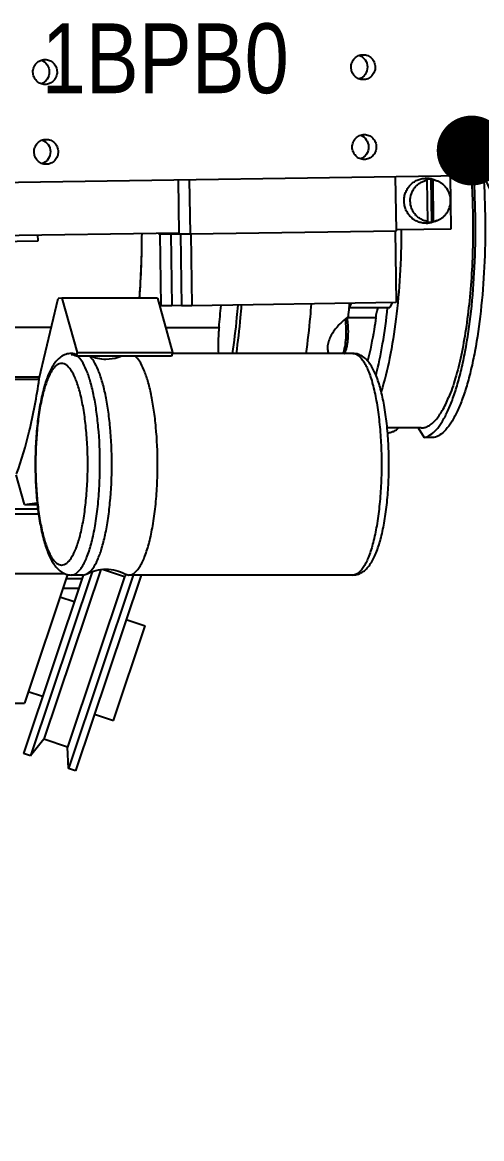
# Model space of a CAD drawing. Header units: millimetres. Extents: x 0 to 841, y 0 to 594.
# Drawn here: x 746.6 to 769.6, y 158.1 to 214 of the extents above; entities that cross this region are included whole.
import ezdxf

# ---------------------------------------------------------------- set-up
doc = ezdxf.new("R2010")
doc.units = ezdxf.units.MM
doc.header["$LTSCALE"] = 46.255
doc.layers.get('0').update_dxf_attribs({"linetype": 'CONTINUOUS'})
doc.layers.add('AXIS', color=7, linetype='CONTINUOUS')
doc.styles.get("Standard").update_dxf_attribs({"font": 'txt', "width": 0.85})
doc.styles.add('TEXTSTYLE_2', font='txt', dxfattribs={"width": 0.85})
doc.dimstyles.get("Standard").update_dxf_attribs({"dimtxt": 3.5, "dimasz": 3.5, "dimexe": 1.5, "dimexo": 1, "dimtad": 1, "dimtxsty": 'STANDARD', "dimcen": 0.09, "dimadec": 0, "dimazin": 0, "dimtol": 1, "dimtp": 0.01, "dimtm": 0.01, "dimtfac": 1, "dimtofl": 0, "dimtmove": 0, "dimatfit": 3, "dimfxl": 1, "dimtolj": 1, "dimarcsym": 0})

msp = doc.modelspace()

# ---------------------------------------------------------------- linework, layer by layer
at = {"color": 7, "linetype": 'CONTINUOUS'}
for p, q in [((741.76, 205.943), (769.769, 206.368)), ((754.443, 203.425), (754.404, 206.135)), ((754.948, 206.143), (754.986, 203.425)), ((765.32, 203.581), (765.282, 206.3)), ((766.865, 206.115), (766.774, 206.146)), ((766.895, 204.044), (766.865, 206.115)), ((767.094, 204.017), (767.064, 206.15)), ((767.064, 206.15), (767.155, 206.119)), ((767.355, 206.07), (767.147, 206.145)), ((767.184, 204.048), (767.155, 206.119)), ((768.06, 203.681), (768.022, 206.341)), ((765.32, 203.639), (768.06, 203.681)), ((766.805, 204.013), (766.895, 204.044)), ((767.184, 204.048), (767.094, 204.017)), ((767.355, 204.093), (767.147, 204.018)), ((740.051, 203.256), (754.442, 203.475)), ((742.539, 203), (747.368, 203.074)), ((747.368, 203.074), (747.364, 203.367)), ((753.41, 203.459), (753.411, 203.424)), ((753.411, 203.424), (753.98, 203.424)), ((753.472, 203.425), (753.523, 199.825)), ((753.979, 203.468), (753.98, 203.424)), ((753.98, 203.424), (754.442, 203.431)), ((754.015, 203.425), (754.066, 199.825)), ((754.443, 203.425), (754.986, 203.425)), ((754.504, 203.425), (754.555, 199.826)), ((754.986, 203.425), (765.32, 203.581)), ((755.021, 203.425), (755.072, 199.826)), ((765.259, 203.58), (765.31, 199.981)), ((747.419, 196.183), (748.384, 200.179)), ((748.567, 200.203), (748.384, 200.179)), ((753.348, 200.203), (748.567, 200.203)), ((748.567, 200.203), (749.324, 197.475)), ((753.348, 200.203), (754.105, 197.475)), ((754.066, 199.825), (753.523, 199.825)), ((754.555, 199.832), (754.066, 199.825)), ((755.072, 199.826), (754.555, 199.826)), ((765.31, 199.981), (755.072, 199.826)), ((762.958, 199.74), (762.97, 199.729)), ((762.97, 199.729), (763.068, 199.947)), ((762.97, 199.729), (764.998, 199.729)), ((765.11, 199.978), (764.998, 199.729)), ((764.291, 199.223), (762.85, 199.223)), ((748.036, 198.737), (740.738, 198.737)), ((753.755, 198.737), (756.435, 198.737)), ((749.324, 197.475), (754.105, 197.475)), ((747.435, 196.248), (740.881, 196.248)), ((740.911, 196.139), (747.431, 196.139)), ((747.431, 196.229), (747.406, 196.229)), ((747.431, 196.139), (747.406, 196.229)), ((766.567, 193.705), (764.856, 193.705)), ((766.41, 193.705), (766.719, 193.222)), ((767.202, 193.222), (766.719, 193.222)), ((746.691, 189.868), (746.279, 191.352)), ((714.364, 189.655), (747.36, 189.655)), ((746.691, 189.868), (747.328, 189.954)), ((746.691, 189.868), (747.337, 189.868)), ((714.328, 189.405), (747.396, 189.405)), ((741.362, 186.405), (748.712, 186.405)), ((749.628, 186.332), (746.638, 177.395)), ((748.847, 186.361), (746.687, 179.905)), ((750.079, 186.499), (746.993, 177.276)), ((750.51, 186.603), (747.666, 178.105)), ((752.133, 186.332), (748.89, 176.641)), ((752.528, 186.332), (749.246, 176.522)), ((749.627, 186.332), (749.835, 186.391)), ((751.708, 186.244), (750.602, 186.614)), ((751.806, 186.365), (751.708, 186.244)), ((751.713, 186.391), (751.921, 186.332)), ((748.778, 186.155), (749.569, 186.155)), ((751.708, 186.244), (748.852, 177.709)), ((749.362, 185.655), (748.611, 185.655)), ((751.784, 184.109), (752.732, 183.792)), ((751.146, 179.05), (752.732, 183.792)), ((715.037, 179.905), (746.687, 179.905)), ((750.198, 179.367), (751.146, 179.05)), ((747.666, 178.105), (746.993, 177.276)), ((748.852, 177.709), (747.666, 178.105)), ((746.993, 177.276), (746.638, 177.395)), ((748.89, 176.641), (748.852, 177.709)), ((749.246, 176.522), (748.89, 176.641))]:
    msp.add_line(p, q, dxfattribs=at)
for centre, radius, start, end in [((766.934, 205.151), 1.007, 90.8748, 99.1481), ((766.792, 205.154), 1.053, 70.2964, 90.8536), ((766.934, 205.152), 1.007, 82.5854, 90.8611), ((767.024, 205.145), 0.983, 70.3166, 82.3237), ((766.934, 205.011), 1.007, 262.5854, 270.8611), ((766.792, 205.01), 1.053, 270.8814, 289.6986), ((766.934, 205.012), 1.007, 270.8748, 279.1481), ((767.024, 205.019), 0.984, 279.4077, 289.6787), ((703.5, 203.658), 49.079, 355.9583, 359.7521), ((703.177, 203.668), 49.402, 356.2989, 359.7421), ((705.984, 203.5), 46.591, 355.9382, 356.2828), ((713.573, 203.219), 43.095, 354.0308, 355.5022), ((749.036, 197.061), 0.371, 88.0084, 89.9996), ((748.885, 196.765), 0.707, 50.8666, 53.8288)]:
    msp.add_arc(centre, radius, start, end, dxfattribs=at)
for points, knots in [([(766.808, 203.957), (766.737, 203.955), (766.594, 203.968), (766.388, 204.029), (766.197, 204.131), (766.03, 204.27), (765.891, 204.439), (765.788, 204.633), (765.723, 204.845), (765.698, 205.065), (765.716, 205.286), (765.775, 205.499), (765.873, 205.696), (766.007, 205.87), (766.171, 206.013), (766.358, 206.121), (766.563, 206.189), (766.705, 206.205), (766.776, 206.206)], [0, 0, 0, 0, 0.061429, 0.123007, 0.184881, 0.247143, 0.309828, 0.372905, 0.436286, 0.499838, 0.563401, 0.626817, 0.689946, 0.752693, 0.815017, 0.876944, 0.938558, 1, 1, 1, 1]), ([(766.895, 204.044), (766.835, 204.052), (766.717, 204.079), (766.55, 204.152), (766.398, 204.254), (766.266, 204.382), (766.158, 204.532), (766.051, 204.756), (765.993, 205.066), (766.043, 205.378), (766.143, 205.604), (766.247, 205.758), (766.375, 205.89), (766.524, 205.996), (766.689, 206.074), (766.806, 206.105), (766.865, 206.115)], [0, 0, 0, 0, 0.061469, 0.123158, 0.18517, 0.247556, 0.310323, 0.37343, 0.499825, 0.626264, 0.689419, 0.752245, 0.814695, 0.876766, 0.938503, 1, 1, 1, 1]), ([(766.719, 193.222), (766.825, 193.245), (767.047, 193.348), (767.341, 193.619), (767.622, 194.006), (767.89, 194.509), (768.141, 195.121), (768.375, 195.837), (768.587, 196.649), (768.846, 197.888), (769.091, 199.598), (769.26, 201.784), (769.304, 204.062), (769.248, 205.599), (769.196, 206.362)], [0, 0, 0, 0, 0.02358, 0.051777, 0.086118, 0.127232, 0.175223, 0.229885, 0.290803, 0.357417, 0.504918, 0.666065, 0.83363, 1, 1, 1, 1]), ([(769.678, 206.37), (769.73, 205.606), (769.787, 204.069), (769.744, 201.789), (769.575, 199.603), (769.329, 197.891), (769.07, 196.651), (768.858, 195.839), (768.625, 195.123), (768.373, 194.51), (768.105, 194.007), (767.824, 193.619), (767.53, 193.348), (767.308, 193.245), (767.202, 193.222)], [0, 0, 0, 0, 0.166333, 0.333884, 0.495033, 0.642547, 0.709169, 0.770096, 0.824765, 0.872763, 0.913882, 0.948225, 0.976423, 1, 1, 1, 1]), ([(767.355, 204.093), (767.404, 204.11), (767.5, 204.153), (767.633, 204.24), (767.751, 204.348), (767.885, 204.514), (768.003, 204.759), (768.052, 205.081), (768.003, 205.404), (767.885, 205.649), (767.751, 205.815), (767.633, 205.922), (767.5, 206.009), (767.404, 206.053), (767.355, 206.07)], [0, 0, 0, 0, 0.06158, 0.123441, 0.185622, 0.248136, 0.373692, 0.5, 0.626308, 0.751864, 0.814378, 0.87656, 0.93842, 1, 1, 1, 1]), ([(769.062, 206.358), (769.137, 205.304), (769.193, 203.204), (769.057, 200.623), (768.815, 198.67), (768.583, 197.369), (768.302, 196.229), (768.067, 195.535), (767.938, 195.225)], [0, 0, 0, 0, 0.281497, 0.558647, 0.687375, 0.805483, 0.910378, 1, 1, 1, 1]), ([(765.565, 203.643), (765.564, 202.874), (765.52, 201.371), (765.328, 199.212), (765.022, 197.27), (764.727, 196.071), (764.554, 195.531)], [0, 0, 0, 0, 0.281313, 0.549482, 0.792503, 1, 1, 1, 1]), ([(757.375, 199.854), (757.357, 199.645), (757.284, 198.831), (757.186, 198.02), (757.096, 197.421)], [0, 0, 0, 0, 0.257759, 1, 1, 1, 1]), ([(757.552, 199.862), (757.535, 199.653), (757.466, 198.84), (757.373, 198.029), (757.29, 197.428)], [0, 0, 0, 0, 0.256893, 1, 1, 1, 1]), ([(761.051, 199.911), (761.034, 199.697), (760.964, 198.866), (760.87, 198.037), (760.784, 197.424)], [0, 0, 0, 0, 0.256988, 1, 1, 1, 1]), ([(764.291, 199.223), (764.304, 199.317), (764.334, 199.488), (764.38, 199.657), (764.407, 199.732)], [0, 0, 0, 0, 0.544196, 1, 1, 1, 1]), ([(764.299, 196.327), (764.432, 196.851), (764.662, 197.977), (764.815, 199.116), (764.879, 199.721)], [0, 0, 0, 0, 0.470737, 1, 1, 1, 1]), ([(762.754, 199.145), (762.773, 198.993), (762.795, 198.68), (762.787, 198.221), (762.748, 197.853), (762.695, 197.594), (762.662, 197.48), (762.643, 197.428)], [0, 0, 0, 0, 0.265957, 0.541326, 0.795158, 0.905155, 1, 1, 1, 1]), ([(762.843, 199.218), (762.856, 199.146), (762.876, 198.997), (762.899, 198.684), (762.898, 198.365), (762.872, 198.055), (762.842, 197.844), (762.803, 197.661), (762.767, 197.55), (762.747, 197.502)], [0, 0, 0, 0, 0.1257, 0.261207, 0.541461, 0.675921, 0.799937, 0.90913, 1, 1, 1, 1]), ([(764.291, 199.223), (764.264, 199.028), (764.155, 198.3), (764.012, 197.576), (763.879, 197.052)], [0, 0, 0, 0, 0.267103, 1, 1, 1, 1]), ([(756.435, 198.737), (756.424, 198.632), (756.388, 198.198), (756.387, 197.761), (756.405, 197.432)], [0, 0, 0, 0, 0.24287, 1, 1, 1, 1]), ([(762.712, 197.429), (762.715, 197.435), (762.728, 197.458), (762.739, 197.483), (762.747, 197.502)], [0, 0, 0, 0, 0.233728, 1, 1, 1, 1]), ([(749.036, 197.432), (748.941, 197.432), (748.752, 197.4), (748.506, 197.268), (748.303, 197.083), (748.072, 196.779), (747.84, 196.298), (747.624, 195.615), (747.451, 194.807), (747.324, 193.895), (747.246, 192.908), (747.228, 192.228), (747.228, 191.882)], [0, 0, 0, 0, 0.045832, 0.090115, 0.133187, 0.17706, 0.273987, 0.388861, 0.522436, 0.672, 0.833019, 1, 1, 1, 1]), ([(749.86, 191.882), (749.86, 192.211), (749.843, 192.856), (749.771, 193.793), (749.654, 194.657), (749.498, 195.416), (749.331, 195.965), (749.177, 196.327), (749.063, 196.54), (748.943, 196.71), (748.819, 196.835), (748.689, 196.914), (748.553, 196.941), (748.416, 196.914), (748.286, 196.835), (748.162, 196.71), (748.042, 196.54), (747.928, 196.327), (747.774, 195.965), (747.608, 195.416), (747.451, 194.657), (747.334, 193.793), (747.262, 192.856), (747.246, 192.211), (747.246, 191.882)], [0, 0, 0, 0, 0.0907, 0.178151, 0.259267, 0.331266, 0.391872, 0.417412, 0.439641, 0.458605, 0.47454, 0.487999, 0.5, 0.512001, 0.52546, 0.541395, 0.560359, 0.582588, 0.608128, 0.668734, 0.740733, 0.821849, 0.9093, 1, 1, 1, 1]), ([(749.302, 197.336), (749.263, 197.364), (749.183, 197.411), (749.092, 197.431), (749.048, 197.432)], [0, 0, 0, 0, 0.525996, 1, 1, 1, 1]), ([(750.472, 191.882), (750.472, 192.501), (750.434, 193.41), (750.299, 194.575), (750.165, 195.351), (750.001, 196.028), (749.81, 196.587), (749.599, 197.015), (749.424, 197.238), (749.331, 197.314)], [0, 0, 0, 0, 0.328963, 0.482396, 0.622962, 0.74715, 0.852175, 0.936365, 1, 1, 1, 1]), ([(751.064, 191.882), (751.064, 192.501), (751.026, 193.41), (750.891, 194.574), (750.757, 195.35), (750.593, 196.027), (750.402, 196.586), (750.192, 197.014), (750.016, 197.237), (749.924, 197.313)], [0, 0, 0, 0, 0.328909, 0.482321, 0.622878, 0.747069, 0.852111, 0.936331, 1, 1, 1, 1]), ([(750.774, 197.132), (750.636, 197.132), (750.366, 197.161), (750.108, 197.244), (749.989, 197.297)], [0, 0, 0, 0, 0.515677, 1, 1, 1, 1]), ([(751.565, 197.299), (751.507, 197.273), (751.254, 197.176), (750.981, 197.132), (750.774, 197.132)], [0, 0, 0, 0, 0.236714, 1, 1, 1, 1]), ([(753.358, 191.882), (753.358, 192.501), (753.32, 193.41), (753.185, 194.575), (753.051, 195.351), (752.886, 196.028), (752.695, 196.587), (752.485, 197.015), (752.31, 197.238), (752.217, 197.314)], [0, 0, 0, 0, 0.328964, 0.482395, 0.622961, 0.747148, 0.852173, 0.936365, 1, 1, 1, 1]), ([(764.945, 191.882), (764.945, 192.228), (764.928, 192.908), (764.849, 193.895), (764.722, 194.807), (764.55, 195.615), (764.333, 196.298), (764.101, 196.779), (763.87, 197.083), (763.668, 197.268), (763.421, 197.4), (763.233, 197.432), (763.138, 197.432)], [0, 0, 0, 0, 0.166982, 0.328002, 0.477566, 0.611142, 0.726015, 0.822942, 0.866814, 0.909886, 0.954168, 1, 1, 1, 1]), ([(763.138, 197.432), (763.186, 197.432), (763.288, 197.412), (763.431, 197.325), (763.567, 197.188), (763.699, 197.001), (763.825, 196.767), (763.994, 196.37), (764.177, 195.766), (764.349, 194.932), (764.477, 193.982), (764.557, 192.953), (764.574, 192.243), (764.574, 191.882)], [0, 0, 0, 0, 0.024002, 0.050919, 0.082789, 0.120717, 0.165176, 0.216257, 0.337467, 0.481465, 0.643698, 0.8186, 1, 1, 1, 1]), ([(746.297, 191.394), (746.556, 192.09), (747.001, 193.661), (747.299, 195.263), (747.431, 196.139)], [0, 0, 0, 0, 0.455723, 1, 1, 1, 1]), ([(766.567, 193.705), (766.628, 193.705), (766.754, 193.723), (766.937, 193.8), (767.116, 193.925), (767.365, 194.17), (767.658, 194.603), (767.845, 195), (767.938, 195.225)], [0, 0, 0, 0, 0.084798, 0.17505, 0.27524, 0.388519, 0.661001, 1, 1, 1, 1]), ([(747.228, 191.882), (747.228, 191.536), (747.246, 190.857), (747.324, 189.87), (747.451, 188.958), (747.624, 188.15), (747.84, 187.467), (748.072, 186.986), (748.303, 186.682), (748.506, 186.497), (748.752, 186.365), (748.941, 186.332), (749.036, 186.332)], [0, 0, 0, 0, 0.166982, 0.328002, 0.477566, 0.611142, 0.726015, 0.822942, 0.866814, 0.909886, 0.954168, 1, 1, 1, 1]), ([(747.246, 191.882), (747.246, 191.554), (747.262, 190.909), (747.334, 189.972), (747.451, 189.108), (747.608, 188.349), (747.774, 187.799), (747.928, 187.438), (748.042, 187.225), (748.162, 187.055), (748.286, 186.93), (748.416, 186.851), (748.553, 186.824), (748.689, 186.851), (748.819, 186.93), (748.943, 187.055), (749.063, 187.225), (749.177, 187.438), (749.331, 187.799), (749.498, 188.349), (749.654, 189.108), (749.771, 189.972), (749.843, 190.909), (749.86, 191.554), (749.86, 191.882)], [0, 0, 0, 0, 0.0907, 0.178151, 0.259267, 0.331266, 0.391872, 0.417412, 0.439641, 0.458605, 0.47454, 0.487999, 0.5, 0.512001, 0.52546, 0.541395, 0.560359, 0.582588, 0.608128, 0.668734, 0.740733, 0.821849, 0.9093, 1, 1, 1, 1]), ([(749.036, 186.332), (749.083, 186.332), (749.185, 186.353), (749.328, 186.44), (749.465, 186.577), (749.596, 186.763), (749.722, 186.998), (749.891, 187.395), (750.074, 187.999), (750.246, 188.833), (750.375, 189.783), (750.454, 190.812), (750.472, 191.521), (750.472, 191.882)], [0, 0, 0, 0, 0.024002, 0.050919, 0.082789, 0.120717, 0.165176, 0.216257, 0.337467, 0.481465, 0.643698, 0.818599, 1, 1, 1, 1]), ([(749.835, 186.391), (749.933, 186.446), (750.066, 186.583), (750.212, 186.805), (750.373, 187.117), (750.553, 187.602), (750.731, 188.285), (750.876, 189.081), (751.022, 190.29), (751.064, 191.236), (751.064, 191.882)], [0, 0, 0, 0, 0.058807, 0.096044, 0.138905, 0.241422, 0.365028, 0.506818, 0.662964, 1, 1, 1, 1]), ([(751.921, 186.332), (751.969, 186.332), (752.071, 186.353), (752.214, 186.44), (752.351, 186.577), (752.482, 186.763), (752.608, 186.998), (752.777, 187.395), (752.96, 187.999), (753.132, 188.833), (753.261, 189.783), (753.34, 190.812), (753.358, 191.521), (753.358, 191.882)], [0, 0, 0, 0, 0.023999, 0.05092, 0.082789, 0.120716, 0.165175, 0.216256, 0.337466, 0.481463, 0.643695, 0.818597, 1, 1, 1, 1]), ([(763.138, 186.332), (763.233, 186.332), (763.421, 186.365), (763.668, 186.497), (763.87, 186.682), (764.101, 186.986), (764.333, 187.467), (764.55, 188.15), (764.722, 188.958), (764.849, 189.87), (764.928, 190.857), (764.945, 191.536), (764.945, 191.882)], [0, 0, 0, 0, 0.045832, 0.090115, 0.133187, 0.17706, 0.273987, 0.388861, 0.522436, 0.672, 0.833019, 1, 1, 1, 1]), ([(764.574, 191.882), (764.574, 191.521), (764.557, 190.812), (764.477, 189.783), (764.349, 188.833), (764.177, 187.999), (763.994, 187.395), (763.825, 186.998), (763.699, 186.763), (763.567, 186.577), (763.431, 186.44), (763.288, 186.353), (763.186, 186.332), (763.138, 186.332)], [0, 0, 0, 0, 0.181401, 0.356302, 0.518535, 0.662533, 0.783743, 0.834824, 0.879283, 0.917211, 0.949081, 0.975998, 1, 1, 1, 1]), ([(749.835, 186.391), (749.97, 186.467), (750.276, 186.59), (750.603, 186.632), (750.774, 186.632)], [0, 0, 0, 0, 0.474707, 1, 1, 1, 1]), ([(750.774, 186.632), (750.945, 186.632), (751.273, 186.59), (751.579, 186.467), (751.714, 186.391)], [0, 0, 0, 0, 0.525207, 1, 1, 1, 1])]:
    msp.add_open_spline(points, degree=3, knots=knots, dxfattribs=at)
at = {"layer": 'AXIS', "color": 7, "linetype": 'CONTINUOUS'}
for p, q in [((762.962, 199.735), (762.961, 199.725)), ((749.324, 197.475), (749.281, 197.3)), ((754.105, 197.475), (754.063, 197.3)), ((754.063, 197.3), (749.281, 197.3)), ((763.138, 197.432), (754.095, 197.432)), ((749.627, 186.332), (749.036, 186.332)), ((750.862, 186.527), (750.862, 186.622)), ((763.138, 186.332), (751.921, 186.332)), ((749.176, 184.982), (748.465, 185.22)), ((747.59, 180.24), (746.879, 180.478))]:
    msp.add_line(p, q, dxfattribs=at)
for centre, radius, start, end in [((725.07, 203.212), 38.051, 354.0658, 354.743), ((723.849, 203.325), 39.277, 354.7547, 355.0561), ((765.2, 196.188), 3.842, 126.4549, 127.8649)]:
    msp.add_arc(centre, radius, start, end, dxfattribs=at)
for points, knots in [([(747.115, 211.525), (747.114, 211.607), (747.143, 211.772), (747.276, 211.983), (747.478, 212.125), (747.639, 212.159), (747.719, 212.159)], [0, 0, 0, 0, 0.254015, 0.505692, 0.75405, 1, 1, 1, 1]), ([(747.528, 212.125), (747.643, 212.083), (747.854, 211.921), (747.932, 211.668), (747.934, 211.543)], [0, 0, 0, 0, 0.495319, 1, 1, 1, 1]), ([(747.719, 212.159), (747.797, 212.159), (747.955, 212.127), (748.154, 211.989), (748.288, 211.785), (748.321, 211.624), (748.322, 211.543)], [0, 0, 0, 0, 0.246018, 0.494372, 0.745984, 1, 1, 1, 1]), ([(763.051, 211.766), (763.05, 211.848), (763.079, 212.014), (763.212, 212.225), (763.414, 212.367), (763.575, 212.401), (763.655, 212.401)], [0, 0, 0, 0, 0.254015, 0.505692, 0.75405, 1, 1, 1, 1]), ([(763.464, 212.366), (763.579, 212.325), (763.79, 212.163), (763.868, 211.91), (763.87, 211.785)], [0, 0, 0, 0, 0.495319, 1, 1, 1, 1]), ([(763.655, 212.401), (763.733, 212.401), (763.891, 212.368), (764.09, 212.231), (764.224, 212.026), (764.257, 211.865), (764.258, 211.785)], [0, 0, 0, 0, 0.246018, 0.494372, 0.745984, 1, 1, 1, 1]), ([(747.719, 210.909), (747.641, 210.909), (747.482, 210.941), (747.283, 211.079), (747.149, 211.283), (747.116, 211.444), (747.115, 211.525)], [0, 0, 0, 0, 0.246018, 0.494372, 0.745984, 1, 1, 1, 1]), ([(747.934, 211.543), (747.936, 211.415), (747.861, 211.152), (747.644, 210.984), (747.525, 210.942)], [0, 0, 0, 0, 0.504749, 1, 1, 1, 1]), ([(748.322, 211.543), (748.323, 211.461), (748.294, 211.296), (748.161, 211.085), (747.959, 210.943), (747.798, 210.909), (747.719, 210.909)], [0, 0, 0, 0, 0.254015, 0.505692, 0.75405, 1, 1, 1, 1]), ([(763.655, 211.151), (763.577, 211.151), (763.418, 211.183), (763.219, 211.32), (763.085, 211.525), (763.052, 211.686), (763.051, 211.766)], [0, 0, 0, 0, 0.246018, 0.494372, 0.745984, 1, 1, 1, 1]), ([(763.87, 211.785), (763.872, 211.656), (763.797, 211.394), (763.58, 211.226), (763.461, 211.184)], [0, 0, 0, 0, 0.504749, 1, 1, 1, 1]), ([(764.258, 211.785), (764.26, 211.703), (764.23, 211.537), (764.097, 211.327), (763.895, 211.184), (763.734, 211.151), (763.655, 211.151)], [0, 0, 0, 0, 0.254015, 0.505692, 0.75405, 1, 1, 1, 1]), ([(747.172, 207.525), (747.17, 207.607), (747.2, 207.773), (747.333, 207.983), (747.535, 208.126), (747.696, 208.159), (747.775, 208.159)], [0, 0, 0, 0, 0.254015, 0.505692, 0.75405, 1, 1, 1, 1]), ([(747.584, 208.125), (747.7, 208.084), (747.911, 207.921), (747.989, 207.669), (747.991, 207.544)], [0, 0, 0, 0, 0.495319, 1, 1, 1, 1]), ([(747.775, 208.159), (747.853, 208.159), (748.011, 208.127), (748.211, 207.99), (748.345, 207.785), (748.378, 207.624), (748.379, 207.544)], [0, 0, 0, 0, 0.246018, 0.494372, 0.745984, 1, 1, 1, 1]), ([(763.108, 207.767), (763.107, 207.849), (763.136, 208.014), (763.269, 208.225), (763.471, 208.367), (763.632, 208.401), (763.711, 208.401)], [0, 0, 0, 0, 0.254015, 0.505692, 0.75405, 1, 1, 1, 1]), ([(763.52, 208.367), (763.636, 208.325), (763.847, 208.163), (763.925, 207.91), (763.927, 207.785)], [0, 0, 0, 0, 0.495319, 1, 1, 1, 1]), ([(763.711, 208.401), (763.789, 208.401), (763.948, 208.369), (764.147, 208.231), (764.281, 208.027), (764.314, 207.866), (764.315, 207.785)], [0, 0, 0, 0, 0.246018, 0.494372, 0.745984, 1, 1, 1, 1]), ([(747.775, 206.909), (747.697, 206.909), (747.539, 206.942), (747.34, 207.079), (747.205, 207.284), (747.173, 207.445), (747.172, 207.525)], [0, 0, 0, 0, 0.246018, 0.494372, 0.745984, 1, 1, 1, 1]), ([(747.991, 207.544), (747.992, 207.415), (747.917, 207.153), (747.7, 206.985), (747.582, 206.943)], [0, 0, 0, 0, 0.504749, 1, 1, 1, 1]), ([(748.379, 207.544), (748.38, 207.462), (748.351, 207.296), (748.218, 207.085), (748.016, 206.943), (747.855, 206.909), (747.775, 206.909)], [0, 0, 0, 0, 0.254015, 0.505692, 0.75405, 1, 1, 1, 1]), ([(763.711, 207.151), (763.633, 207.151), (763.475, 207.183), (763.276, 207.321), (763.142, 207.525), (763.109, 207.686), (763.108, 207.767)], [0, 0, 0, 0, 0.246018, 0.494372, 0.745984, 1, 1, 1, 1]), ([(763.927, 207.785), (763.929, 207.657), (763.853, 207.395), (763.637, 207.226), (763.518, 207.184)], [0, 0, 0, 0, 0.504749, 1, 1, 1, 1]), ([(764.315, 207.785), (764.316, 207.703), (764.287, 207.538), (764.154, 207.327), (763.952, 207.185), (763.791, 207.151), (763.711, 207.151)], [0, 0, 0, 0, 0.254015, 0.505692, 0.75405, 1, 1, 1, 1]), ([(762.842, 199.221), (762.701, 199.111), (762.497, 198.929), (762.256, 198.649), (762.09, 198.413), (761.958, 198.156), (761.875, 197.893), (761.858, 197.645), (761.896, 197.494), (761.924, 197.431)], [0, 0, 0, 0, 0.25029, 0.38216, 0.51795, 0.65497, 0.786287, 0.902363, 1, 1, 1, 1]), ([(749.036, 197.382), (749.077, 197.382), (749.165, 197.367), (749.243, 197.325), (749.281, 197.3)], [0, 0, 0, 0, 0.476963, 1, 1, 1, 1]), ([(764.881, 193.453), (764.939, 193.462), (765.05, 193.485), (765.24, 193.553), (765.365, 193.635), (765.422, 193.704)], [0, 0, 0, 0, 0.291829, 0.557006, 1, 1, 1, 1])]:
    msp.add_open_spline(points, degree=3, knots=knots, dxfattribs=at)

# ---------------------------------------------------------------- texts
at = {"color": 2, "linetype": 'CONTINUOUS', "insert": (747.546, 213.97), "char_height": 3.5, "width": 18.22188, "attachment_point": 1, "line_spacing_factor": 0.9, "style": 'TEXTSTYLE_2'}
msp.add_mtext('1BPB0', dxfattribs=at)

# ---------------------------------------------------------------- leaders
at = {"color": 2, "linetype": 'CONTINUOUS'}
msp.add_leader([(769.092, 207.599), (791.98, 158.091), (797.98, 158.091)], dimstyle='STANDARD', override={"dimtad": 0, "dimldrblk": 'DOT'}, dxfattribs=at)

doc.saveas('drawing.dxf')
